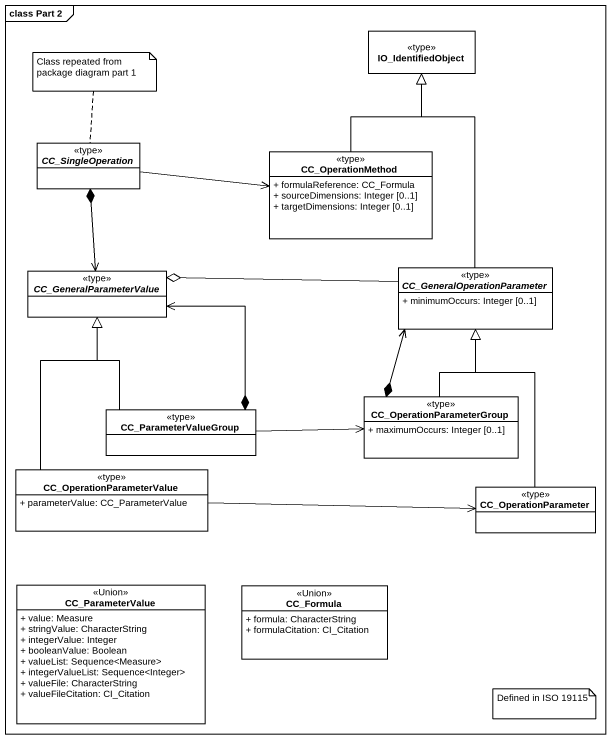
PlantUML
@startuml
mainframe class Part 2
hide circle
hide empty members
skinparam classAttributeIconSize 0
class IO_IdentifiedObject <<type>>
abstract class CC_SingleOperation <<type>>
class CC_OperationMethod <<type>> {
  + formulaReference: CC_Formula
  + sourceDimensions: Integer [0..1]
  + targetDimensions: Integer [0..1]
}
abstract class CC_GeneralParameterValue <<type>>
abstract class CC_GeneralOperationParameter <<type>> {
  + minimumOccurs: Integer [0..1]
}
class CC_ParameterValueGroup <<type>>
class CC_OperationParameterGroup <<type>> {
  + maximumOccurs: Integer [0..1]
}
class CC_OperationParameterValue <<type>> {
  + parameterValue: CC_ParameterValue
}
class CC_OperationParameter <<type>>
class CC_ParameterValue <<Union>> {
  + value: Measure
  + stringValue: CharacterString
  + integerValue: Integer
  + booleanValue: Boolean
  + valueList: Sequence<Measure>
  + integerValueList: Sequence<Integer>
  + valueFile: CharacterString
  + valueFileCitation: CI_Citation
}
class CC_Formula <<Union>> {
  + formula: CharacterString
  + formulaCitation: CI_Citation
}
CC_SingleOperation -right-> CC_OperationMethod
CC_SingleOperation *--> CC_GeneralParameterValue
CC_OperationMethod -up-|> IO_IdentifiedObject
CC_GeneralOperationParameter -up-|> IO_IdentifiedObject
CC_GeneralOperationParameter -left-o CC_GeneralParameterValue
CC_GeneralOperationParameter <--* CC_OperationParameterGroup
CC_ParameterValueGroup *-up-> CC_GeneralParameterValue
CC_ParameterValueGroup -up-|> CC_GeneralParameterValue
CC_ParameterValueGroup -right-> CC_OperationParameterGroup
CC_OperationParameterGroup -up-|> CC_GeneralOperationParameter
CC_OperationParameterValue -up-|> CC_GeneralParameterValue
CC_OperationParameter -up-|> CC_GeneralOperationParameter
CC_OperationParameter <-left- CC_OperationParameterValue
note top of CC_SingleOperation : Class repeated from package diagram part 1
note as N2
  Defined in ISO 19115
end note
@enduml
